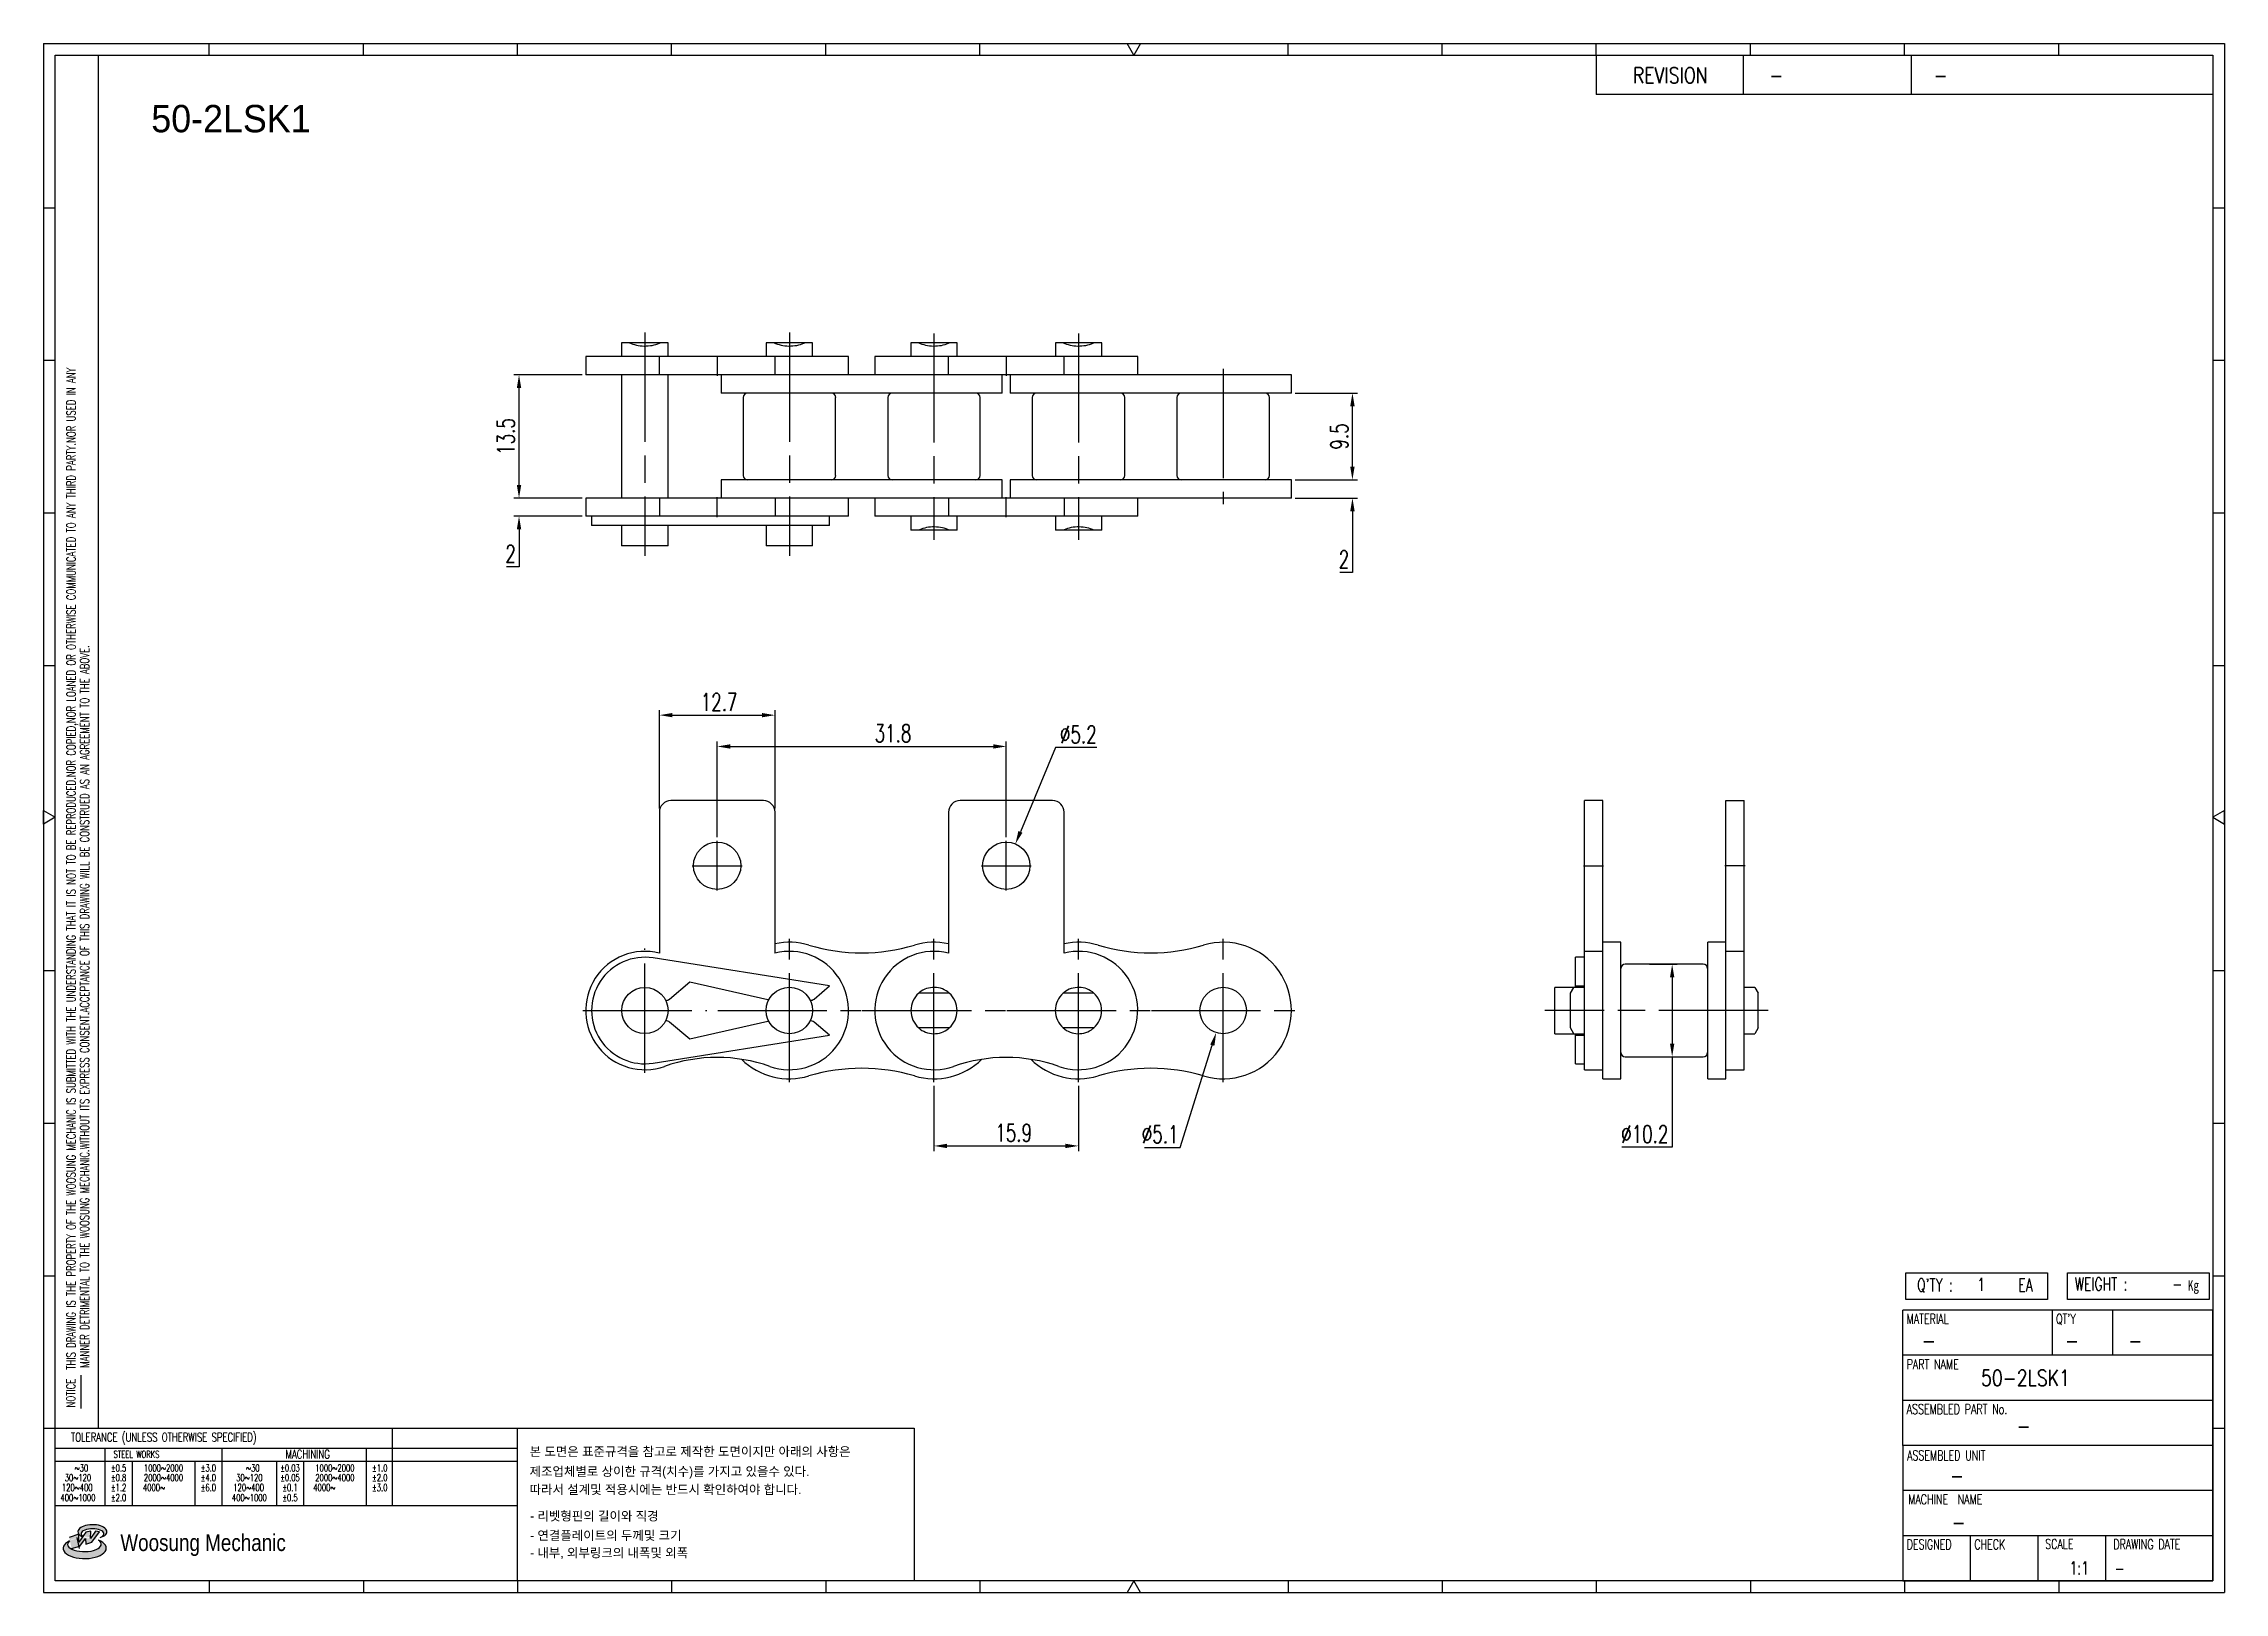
# Model space of a CAD drawing. Header units: millimetres. Extents: x 560 to 800, y 59 to 229.
import ezdxf
from ezdxf.enums import TextEntityAlignment as Align

# ---------------------------------------------------------------- set-up
doc = ezdxf.new("R2010")
doc.units = ezdxf.units.MM
doc.linetypes.add('AM_ISO08W050', pattern=[18, 12, -1.5, 3, -1.5])
doc.layers.get('Defpoints').update_dxf_attribs({"color": 80})
doc.layers.add('CL1', color=140, linetype='AM_ISO08W050', lineweight=25)
for name, color, linetype in [('S-DIM', 7, 'Continuous'), ('TITLE', 7, 'Continuous'), ('도면레이아웃', 7, 'Continuous')]:
    doc.layers.add(name, color=color, linetype=linetype)
doc.styles.add('HAN', font='ROMANS.shx', dxfattribs={"width": 0.7, "bigfont": 'whgtxt.shx'})
doc.styles.add('HKD_ST2', font='romans.shx', dxfattribs={"width": 0.7, "height": 4, "bigfont": '@extfont2.shx'})
doc.styles.add('HSG', font='SIMPLEX.shx', dxfattribs={"width": 0.7, "bigfont": 'HSG.shx'})
doc.styles.add('MtXpl_', font='Gulim.ttf')
doc.styles.add('SLDTEXTSTYLE4', font='arial.ttf', dxfattribs={"width": 0.8})
doc.dimstyles.new('AP0.8', dxfattribs={"dimscale": 0.8, "dimtxt": 2.4, "dimasz": 1.8, "dimexe": 0.7, "dimexo": 0.5, "dimgap": 0.6, "dimtad": 1, "dimtoh": 1, "dimdec": 1, "dimrnd": 0.01, "dimzin": 9, "dimdsep": 46, "dimtxsty": 'HSG', "dimcen": 0, "dimclrd": 251, "dimclre": 251, "dimclrt": 60, "dimazin": 2, "dimtp": 1, "dimtm": 1, "dimtfac": 0.5, "dimtdec": 1, "dimtofl": 0, "dimtmove": 0, "dimatfit": 3, "dimfxl": 0, "dimtvp": 1, "dimtolj": 2, "dimlwd": -1, "dimlwe": -1, "dimarcsym": 0})

# ---------------------------------------------------------------- blocks, each defined once
blk = doc.blocks.new('MAST')
at = {"layer": '도면레이아웃'}
h = blk.add_hatch(color=10, dxfattribs=at)
h.paths.add_polyline_path([(1.544, 35.177), (1.554, 34.966), (1.779, 35.034), (2.054, 35.422), (1.908, 35.446), (1.728, 35.167), (1.741, 35.439), (1.547, 35.405), (1.292, 35.041), (1.295, 35.33), (0.943, 35.208), (1.03, 34.8), (1.336, 34.885)])
edge = h.paths.add_edge_path()
edge.add_ellipse((1.795, 35.421), major_axis=(-0.53, 0), ratio=0.487785, start_angle=122.36065, end_angle=403.39574)
edge.add_line((1.411, 35.244), (1.419, 35.261))
edge.add_ellipse((1.798, 35.344), major_axis=(-0.423, 0), ratio=0.444396, start_angle=131.58977, end_angle=386.19408, ccw=False)
edge = h.paths.add_edge_path()
edge.add_ellipse((1.512, 34.815), major_axis=(-0.793, 0), ratio=0.480113, start_angle=314.67633, end_angle=590.85213)
edge.add_ellipse((1.501, 34.958), major_axis=(-0.62, 0), ratio=0.43311, start_angle=331.7024, end_angle=574.42495, ccw=False)
at = {"color": 140}
for p, q in [((0, 90.118), (80.15, 90.118)), ((0, 90.118), (0, 33.191)), ((80.15, 90.118), (80.15, 33.191)), ((57.068, 89.693), (57.068, 88.246)), ((62.47, 89.693), (62.47, 88.246)), ((68.635, 89.693), (68.635, 88.246)), ((79.725, 88.246), (57.068, 88.246)), ((68.449, 43.961), (68.449, 44.936)), ((68.449, 44.936), (73.654, 44.936)), ((73.654, 44.936), (73.654, 43.961)), ((74.39, 43.961), (74.39, 44.936)), ((74.39, 44.936), (79.595, 44.936)), ((79.595, 44.936), (79.595, 43.961)), ((68.336, 38.59), (68.336, 43.563)), ((79.725, 43.563), (68.336, 43.563)), ((73.654, 43.961), (68.449, 43.961)), ((73.827, 43.563), (73.827, 41.905)), ((79.595, 43.961), (74.39, 43.961)), ((76.037, 43.563), (76.037, 41.905)), ((79.725, 38.59), (79.725, 43.563)), ((79.725, 41.905), (68.336, 41.905)), ((79.725, 40.248), (68.336, 40.248)), ((68.336, 38.59), (68.336, 33.616)), ((79.725, 38.59), (68.336, 38.59)), ((79.725, 33.616), (79.725, 38.59)), ((79.725, 36.932), (68.336, 36.932)), ((79.725, 35.274), (68.336, 35.274)), ((70.822, 33.616), (70.822, 35.274)), ((73.309, 33.616), (73.309, 35.274)), ((75.796, 33.616), (75.796, 35.274)), ((0, 33.191), (80.15, 33.191)), ((68.336, 33.616), (79.725, 33.616))]:
    blk.add_line(p, q, dxfattribs=at)
for p, q in [((6.089, 89.693), (6.089, 90.118)), ((11.753, 89.693), (11.753, 90.118)), ((17.418, 89.693), (17.418, 90.118)), ((23.082, 89.693), (23.082, 90.118)), ((28.746, 89.693), (28.746, 90.118)), ((34.411, 89.693), (34.411, 90.118)), ((45.739, 89.693), (45.739, 90.118)), ((51.404, 89.693), (51.404, 90.118)), ((57.068, 89.693), (57.068, 90.118)), ((62.732, 89.693), (62.732, 90.118)), ((68.397, 89.693), (68.397, 90.118)), ((74.061, 89.693), (74.061, 90.118)), ((0, 84.085), (0.425, 84.085)), ((79.725, 84.085), (80.15, 84.085)), ((0, 78.478), (0.425, 78.478)), ((79.725, 78.478), (80.15, 78.478)), ((0, 72.87), (0.425, 72.87)), ((79.725, 72.87), (80.15, 72.87)), ((0, 67.262), (0.425, 67.262)), ((79.725, 67.262), (80.15, 67.262)), ((0, 56.047), (0.425, 56.047)), ((79.725, 56.047), (80.15, 56.047)), ((0, 50.439), (0.425, 50.439)), ((79.725, 50.439), (80.15, 50.439)), ((0, 44.832), (0.425, 44.832)), ((79.725, 44.832), (80.15, 44.832)), ((1.377, 39.947), (1.377, 41.174)), ((0, 39.224), (0.425, 39.224)), ((79.725, 39.224), (80.15, 39.224)), ((6.089, 33.616), (6.089, 33.191)), ((11.753, 33.616), (11.753, 33.191)), ((17.418, 33.616), (17.418, 33.191)), ((23.082, 33.616), (23.082, 33.191)), ((28.746, 33.616), (28.746, 33.191)), ((34.411, 33.616), (34.411, 33.191)), ((45.739, 33.616), (45.739, 33.191)), ((51.404, 33.616), (51.404, 33.191)), ((57.068, 33.616), (57.068, 33.191)), ((62.732, 33.616), (62.732, 33.191)), ((68.397, 33.616), (68.397, 33.191)), ((74.061, 33.616), (74.061, 33.191))]:
    blk.add_line(p, q)
at = {"color": 2}
for p, q in [((2.017, 39.224), (2.017, 89.693)), ((0.425, 39.224), (17.418, 39.224)), ((0.425, 38.487), (17.418, 38.487)), ((2.257, 38.487), (2.257, 36.382)), ((6.557, 38.5), (6.557, 36.382)), ((11.857, 38.487), (11.857, 36.382)), ((12.816, 39.224), (12.816, 36.382)), ((17.418, 33.616), (17.418, 39.224)), ((0.425, 38.012), (17.418, 38.012)), ((3.257, 38.012), (3.257, 36.382)), ((5.557, 38.012), (5.557, 36.382)), ((8.557, 38.012), (8.557, 36.382)), ((9.557, 38.026), (9.557, 36.382)), ((0.425, 36.382), (17.418, 36.382))]:
    blk.add_line(p, q, dxfattribs=at)
for points in [[(40.075, 89.693), (39.83, 90.118), (40.32, 90.118)], [(0.425, 61.679), (0, 61.433), (0, 61.924)], [(79.725, 61.679), (80.15, 61.433), (80.15, 61.924)], [(40.075, 33.616), (39.83, 33.191), (40.32, 33.191)]]:
    blk.add_lwpolyline(points, close=True)
at = {"color": 140}
blk.add_lwpolyline([(0.425, 89.693), (79.725, 89.693), (79.725, 33.616), (0.425, 33.616)], close=True, dxfattribs=at)
at = {"layer": '도면레이아웃'}
for p, q in [((1.295, 35.33), (0.943, 35.208)), ((1.547, 35.405), (1.292, 35.041)), ((1.292, 35.041), (1.295, 35.33)), ((1.741, 35.439), (1.547, 35.405)), ((1.908, 35.446), (1.728, 35.167)), ((1.728, 35.167), (1.741, 35.439)), ((1.779, 35.034), (2.054, 35.422)), ((2.054, 35.422), (1.908, 35.446)), ((1.03, 34.8), (1.336, 34.885)), ((1.224, 35.208), (1.311, 34.8)), ((1.224, 35.208), (1.224, 35.208)), ((1.336, 34.885), (1.544, 35.177)), ((1.419, 35.261), (1.411, 35.244)), ((1.544, 35.177), (1.554, 34.966)), ((1.554, 34.966), (1.779, 35.034))]:
    blk.add_line(p, q, dxfattribs=at)
for centre, major_axis, ratio, start_param, end_param in [((1.795, 35.421), (-0.53, 0), 0.487785, 2.135596, 7.040584), ((1.798, 35.344), (-0.423, 0), 0.444396, 2.296675, 6.740358), ((1.512, 34.815), (-0.793, 0), 0.480113, 5.492138, 10.312315), ((1.501, 34.958), (-0.62, 0), 0.43311, 5.789299, 10.025607)]:
    blk.add_ellipse(centre, major_axis=major_axis, ratio=ratio, start_param=start_param, end_param=end_param, dxfattribs=at)
for s, height, style, width, p in [('REVISION', 0.5806, 'HAN', 0.8, (58.415, 88.664)), ('-', 0.581, 'HAN', 0.8, (63.426, 88.664)), ('-', 0.581, 'HAN', 0.8, (69.468, 88.664)), ("Q'TY : ", 0.4746, 'HKD_ST2', 0.7, (68.857, 44.253)), ('1', 0.475, 'HKD_ST2', 0.7, (71.071, 44.275)), ('EA', 0.4746, 'HKD_ST2', 0.7, (72.578, 44.253)), ('WEIGHT : ', 0.4746, 'HKD_ST2', 0.7, (74.65, 44.286)), ('-', 0.581, 'HAN', 0.8, (69.029, 42.157)), ('-', 0.581, 'HAN', 0.8, (74.289, 42.157)), ('-', 0.581, 'HAN', 0.8, (76.623, 42.157)), ('-', 0.581, 'HAN', 0.8, (72.515, 39.013)), ('-', 0.581, 'HAN', 0.8, (70.067, 37.189)), ('-', 0.581, 'HAN', 0.8, (70.126, 35.48)), ('1:1', 0.4746, 'HKD_ST2', 0.7, (74.458, 33.848)), ('-', 0.475, 'HKD_ST2', 0.7, (76.112, 33.837))]:
    blk.add_text(s, height=height, dxfattribs=dict(style=style, width=width)).set_placement(p)
at = {"color": 6, "style": 'HKD_ST2', "width": 0.7}
for s, p in [(' THIS DRAWING IS THE PROPERTY OF THE WOOSUNG MECHANIC IS SUBMITTED WITH THE UNDERSTANDING THAT IT IS NOT TO BE REPRODUCED.NOR COPIED,NOR LOANED OR OTHERWISE COMMUNICATED TO ANY THIRD PARTY.NOR USED IN ANY', (1.173, 41.217)), ('MANNER DETRIMENTAL TO THE WOOSUNG MECHANIC.WITHOUT ITS EXPRESS CONSENT.ACCEPTANCE OF THIS DRAWING WILL BE CONSTRUED AS AN AGREEMENT TO THE ABOVE.', (1.672, 41.447))]:
    blk.add_text(s, height=0.326266, rotation=90, dxfattribs=at).set_placement(p)
at = {"style": 'HKD_ST2', "width": 0.7}
blk.add_text('-', height=0.475, dxfattribs=at).set_placement((78.613, 44.286), align=Align.RIGHT)
at = {"color": 254, "style": 'HKD_ST2', "width": 0.7}
for s, height, p in [('MATERIAL', 0.3651, (68.474, 43.425)), ("QT'Y", 0.3651, (73.965, 43.425)), ('PART NAME', 0.3651, (68.474, 41.756)), ('ASSEMBLED PART No.', 0.36511, (68.474, 40.109)), ('ASSEMBLED UNIT', 0.36511, (68.49, 38.408)), ('MACHINE  NAME', 0.36511, (68.532, 36.794)), ('DESIGNED', 0.3651, (68.474, 35.136)), ('CHECK', 0.3651, (70.961, 35.136)), ('SCALE', 0.3651, (73.566, 35.153)), ('DRAWING DATE', 0.36511, (76.071, 35.141))]:
    blk.add_text(s, height=height, dxfattribs=at).set_placement(p, align=Align.TOP_LEFT)
at = {"style": 'HKD_ST2', "width": 0.7}
blk.add_text('NOTICE', height=0.3263, rotation=90, dxfattribs=at).set_placement((1.163, 39.988))
blk.add_text('TOLERANCE (UNLESS OTHERWISE SPECIFIED)', height=0.32627, dxfattribs=at).set_placement((4.417, 38.896), align=Align.MIDDLE_CENTER)
at = {"color": 4, "style": 'HKD_ST2', "width": 0.7}
for s, height, p in [('%%12630', 0.261, (1.389, 37.762)), ('1000%%1262000', 0.26101, (4.407, 37.762)), ('%%12630', 0.261, (7.689, 37.762)), ('1000%%1262000', 0.26101, (10.707, 37.762)), ('120%%126400', 0.26101, (1.237, 37.045)), ('30%%126120', 0.261, (1.263, 37.411)), ('4000%%126', 0.261, (4.061, 37.045)), ('2000%%1264000', 0.26101, (4.407, 37.411)), ('120%%126400', 0.26101, (7.537, 37.045)), ('30%%126120', 0.261, (7.563, 37.411)), ('4000%%126', 0.261, (10.321, 37.045)), ('2000%%1264000', 0.26101, (10.707, 37.411)), ('400%%1261000', 0.26101, (1.263, 36.67)), ('400%%1261000', 0.26101, (7.563, 36.67))]:
    blk.add_text(s, height=height, dxfattribs=at).set_placement(p, align=Align.MIDDLE_CENTER)
for s, height, p in [('%%P0.5', 0.261, (2.757, 37.762)), ('STEEL WORKS', 0.26101, (3.416, 38.268)), ('%%P3.0', 0.261, (6.057, 37.762)), ('%%P0.03', 0.261, (9.057, 37.762)), ('MACHINING', 0.3263, (9.707, 38.27)), ('%%P1.0', 0.261, (12.357, 37.762)), ('%%P0.8', 0.261, (2.757, 37.411)), ('%%P1.2', 0.261, (2.757, 37.045)), ('%%P4.0', 0.261, (6.057, 37.411)), ('%%P6.0', 0.261, (6.057, 37.045)), ('%%P0.05', 0.261, (9.057, 37.411)), ('%%P0.1', 0.261, (9.057, 37.045)), ('%%P2.0', 0.261, (12.357, 37.411)), ('%%P3.0', 0.261, (12.357, 37.045)), ('%%P2.0', 0.261, (2.757, 36.67)), ('%%P0.5', 0.261, (9.057, 36.67))]:
    blk.add_text(s, height=height, dxfattribs=at).set_placement(p, align=Align.MIDDLE)
at = {"color": 1, "style": 'SLDTEXTSTYLE4', "width": 0.8}
blk.add_text('Woosung Mechanic', height=0.61957, dxfattribs=at).set_placement((2.822, 34.711))
at = {"layer": 'TITLE', "width": 0.8}
blk.add_text('Kg', height=0.3789, dxfattribs=at).set_placement((78.807, 44.286))
blk = doc.blocks.new('*D2')
at = {"layer": 'Defpoints', "color": 0, "transparency": 16777216}
for p in [(697.32, 180.94), (704.02, 180.94), (697.32, 178.94)]:
    blk.add_point(p, dxfattribs=at)
at = {"layer": 'S-DIM', "color": 251, "linetype": 'ByBlock', "transparency": 16777216}
for p, q in [((704.02, 182.38), (704.02, 183.82)), ((697.72, 180.94), (704.58, 180.94)), ((697.72, 178.94), (704.58, 178.94)), ((704.02, 177.5), (704.02, 170.77)), ((704.02, 170.77), (702.64, 170.77))]:
    blk.add_line(p, q, dxfattribs=at)
at = {"layer": 'S-DIM', "color": 251, "transparency": 16777216}
for points in [[(703.78, 182.38), (704.26, 182.38), (704.02, 180.94)], [(703.78, 177.5), (704.26, 177.5), (704.02, 178.94)]]:
    blk.add_solid(points, dxfattribs=at)
at = {"layer": 'S-DIM', "color": 60, "transparency": 16777216, "insert": (703.09, 172.21), "char_height": 1.92, "attachment_point": 5, "style": 'HSG'}
blk.add_mtext('\\A2;2', dxfattribs=at)
blk = doc.blocks.new('*D3')
at = {"layer": 'Defpoints', "color": 0, "transparency": 16777216}
for p in [(697.32, 190.47), (704.02, 190.47), (697.32, 180.94)]:
    blk.add_point(p, dxfattribs=at)
at = {"layer": 'S-DIM', "color": 251, "linetype": 'ByBlock', "transparency": 16777216}
for p, q in [((697.72, 190.47), (704.58, 190.47)), ((704.02, 182.38), (704.02, 189.03)), ((697.72, 180.94), (704.58, 180.94))]:
    blk.add_line(p, q, dxfattribs=at)
at = {"layer": 'S-DIM', "color": 251, "transparency": 16777216}
for points in [[(703.78, 189.03), (704.26, 189.03), (704.02, 190.47)], [(703.78, 182.38), (704.26, 182.38), (704.02, 180.94)]]:
    blk.add_solid(points, dxfattribs=at)
at = {"layer": 'S-DIM', "color": 60, "transparency": 16777216, "insert": (702.58, 185.7), "char_height": 1.92, "attachment_point": 5, "rotation": 90, "style": 'HSG'}
blk.add_mtext('\\A2;9.5', dxfattribs=at)
blk = doc.blocks.new('*D4')
at = {"layer": 'Defpoints', "color": 0, "transparency": 16777216}
for p in [(612.5, 178.94), (619.82, 178.94), (619.82, 176.94)]:
    blk.add_point(p, dxfattribs=at)
at = {"layer": 'S-DIM', "color": 251, "linetype": 'ByBlock', "transparency": 16777216}
for p, q in [((612.5, 180.38), (612.5, 181.82)), ((619.42, 178.94), (611.94, 178.94)), ((619.42, 176.94), (611.94, 176.94)), ((612.5, 175.5), (612.5, 171.38)), ((612.5, 171.38), (611.12, 171.38))]:
    blk.add_line(p, q, dxfattribs=at)
at = {"layer": 'S-DIM', "color": 251, "transparency": 16777216}
for points in [[(612.26, 180.38), (612.74, 180.38), (612.5, 178.94)], [(612.26, 175.5), (612.74, 175.5), (612.5, 176.94)]]:
    blk.add_solid(points, dxfattribs=at)
at = {"layer": 'S-DIM', "color": 60, "transparency": 16777216, "insert": (611.57, 172.82), "char_height": 1.92, "attachment_point": 5, "style": 'HSG'}
blk.add_mtext('\\A2;2', dxfattribs=at)
blk = doc.blocks.new('*D5')
at = {"layer": 'Defpoints', "color": 0, "transparency": 16777216}
for p in [(612.5, 192.47), (619.82, 192.47), (619.82, 178.94)]:
    blk.add_point(p, dxfattribs=at)
at = {"layer": 'S-DIM', "color": 251, "linetype": 'ByBlock', "transparency": 16777216}
for p, q in [((619.42, 192.47), (611.94, 192.47)), ((612.5, 180.38), (612.5, 191.03)), ((619.42, 178.94), (611.94, 178.94))]:
    blk.add_line(p, q, dxfattribs=at)
at = {"layer": 'S-DIM', "color": 251, "transparency": 16777216}
for points in [[(612.26, 191.03), (612.74, 191.03), (612.5, 192.47)], [(612.26, 180.38), (612.74, 180.38), (612.5, 178.94)]]:
    blk.add_solid(points, dxfattribs=at)
at = {"layer": 'S-DIM', "color": 60, "transparency": 16777216, "insert": (611.06, 185.7), "char_height": 1.92, "attachment_point": 5, "rotation": 90, "style": 'HSG'}
blk.add_mtext('\\A2;13.5', dxfattribs=at)
blk = doc.blocks.new('*D6')
at = {"layer": 'Defpoints', "color": 0, "transparency": 16777216}
for p in [(640.61, 155.1), (627.91, 144.44), (640.61, 144.44)]:
    blk.add_point(p, dxfattribs=at)
at = {"layer": 'S-DIM', "color": 251, "linetype": 'ByBlock', "transparency": 16777216}
for p, q in [((627.91, 144.84), (627.91, 155.66)), ((640.61, 144.84), (640.61, 155.66)), ((629.35, 155.1), (639.17, 155.1))]:
    blk.add_line(p, q, dxfattribs=at)
at = {"layer": 'S-DIM', "color": 251, "transparency": 16777216}
for points in [[(629.35, 155.34), (629.35, 154.86), (627.91, 155.1)], [(639.17, 155.34), (639.17, 154.86), (640.61, 155.1)]]:
    blk.add_solid(points, dxfattribs=at)
at = {"layer": 'S-DIM', "color": 60, "transparency": 16777216, "insert": (634.47, 156.54), "char_height": 1.92, "attachment_point": 5, "style": 'HSG'}
blk.add_mtext('\\A2;12.7', dxfattribs=at)
blk = doc.blocks.new('*D7')
at = {"layer": 'Defpoints', "color": 0, "transparency": 16777216}
for p in [(666.01, 151.66), (634.26, 141.29), (666.01, 141.29)]:
    blk.add_point(p, dxfattribs=at)
at = {"layer": 'S-DIM', "color": 251, "linetype": 'ByBlock', "transparency": 16777216}
for p, q in [((634.26, 141.69), (634.26, 152.22)), ((635.7, 151.66), (664.57, 151.66)), ((666.01, 141.69), (666.01, 152.22))]:
    blk.add_line(p, q, dxfattribs=at)
at = {"layer": 'S-DIM', "color": 251, "transparency": 16777216}
for points in [[(635.7, 151.9), (635.7, 151.42), (634.26, 151.66)], [(664.57, 151.9), (664.57, 151.42), (666.01, 151.66)]]:
    blk.add_solid(points, dxfattribs=at)
at = {"layer": 'S-DIM', "color": 60, "transparency": 16777216, "insert": (653.57, 153.1), "char_height": 1.92, "attachment_point": 5, "style": 'HSG'}
blk.add_mtext('\\A2;31.8', dxfattribs=at)
blk = doc.blocks.new('*D8')
at = {"layer": 'Defpoints', "color": 0, "transparency": 16777216}
for p in [(667.01, 140.96), (665.01, 136.16)]:
    blk.add_point(p, dxfattribs=at)
at = {"layer": 'S-DIM', "color": 251, "linetype": 'ByBlock', "transparency": 16777216}
for p, q in [((671.43, 151.53), (667.56, 142.28)), ((675.94, 151.53), (671.43, 151.53))]:
    blk.add_line(p, q, dxfattribs=at)
at = {"layer": 'S-DIM', "color": 251, "transparency": 16777216}
blk.add_solid([(667.34, 142.38), (667.79, 142.19), (667.01, 140.96)], dxfattribs=at)
at = {"layer": 'S-DIM', "color": 60, "transparency": 16777216, "insert": (673.92, 152.97), "char_height": 1.92, "attachment_point": 5, "style": 'HSG'}
blk.add_mtext('\\A2;∅5.2', dxfattribs=at)
blk = doc.blocks.new('*D9')
at = {"layer": 'Defpoints', "color": 0, "transparency": 16777216}
for p in [(658.07, 114.78), (673.94, 114.78), (673.94, 107.79)]:
    blk.add_point(p, dxfattribs=at)
at = {"layer": 'S-DIM', "color": 251, "linetype": 'ByBlock', "transparency": 16777216}
for p, q in [((658.07, 114.38), (658.07, 107.23)), ((673.94, 114.38), (673.94, 107.23)), ((659.51, 107.79), (672.5, 107.79))]:
    blk.add_line(p, q, dxfattribs=at)
at = {"layer": 'S-DIM', "color": 251, "transparency": 16777216}
for points in [[(659.51, 108.03), (659.51, 107.55), (658.07, 107.79)], [(672.5, 108.03), (672.5, 107.55), (673.94, 107.79)]]:
    blk.add_solid(points, dxfattribs=at)
at = {"layer": 'S-DIM', "color": 60, "transparency": 16777216, "insert": (666.82, 109.23), "char_height": 1.92, "attachment_point": 5, "style": 'HSG'}
blk.add_mtext('\\A2;15.9', dxfattribs=at)
blk = doc.blocks.new('*D10')
at = {"layer": 'Defpoints', "color": 0, "transparency": 16777216}
for p in [(690.58, 125.08), (689.06, 120.23)]:
    blk.add_point(p, dxfattribs=at)
at = {"layer": 'S-DIM', "color": 251, "linetype": 'ByBlock', "transparency": 16777216}
for p, q in [((685.11, 107.63), (688.63, 118.85)), ((681.18, 107.63), (685.11, 107.63))]:
    blk.add_line(p, q, dxfattribs=at)
at = {"layer": 'S-DIM', "color": 251, "transparency": 16777216}
blk.add_solid([(688.4, 118.92), (688.86, 118.78), (689.06, 120.23)], dxfattribs=at)
at = {"layer": 'S-DIM', "color": 60, "transparency": 16777216, "insert": (682.9, 109.07), "char_height": 1.92, "attachment_point": 5, "style": 'HSG'}
blk.add_mtext('\\A2;∅5.1', dxfattribs=at)
blk = doc.blocks.new('*D11')
at = {"layer": 'Defpoints', "color": 0, "transparency": 16777216}
for p in [(736.26, 127.74), (736.26, 117.58), (739.13, 117.58)]:
    blk.add_point(p, dxfattribs=at)
at = {"layer": 'S-DIM', "color": 251, "linetype": 'ByBlock', "transparency": 16777216}
for p, q in [((736.66, 127.74), (739.69, 127.74)), ((739.13, 126.3), (739.13, 119.02)), ((736.66, 117.58), (739.69, 117.58)), ((739.13, 117.58), (739.13, 107.64)), ((739.13, 107.64), (733.59, 107.64))]:
    blk.add_line(p, q, dxfattribs=at)
at = {"layer": 'S-DIM', "color": 251, "transparency": 16777216}
for points in [[(738.89, 126.3), (739.37, 126.3), (739.13, 127.74)], [(738.89, 119.02), (739.37, 119.02), (739.13, 117.58)]]:
    blk.add_solid(points, dxfattribs=at)
at = {"layer": 'S-DIM', "color": 60, "transparency": 16777216, "insert": (736.12, 109.08), "char_height": 1.92, "attachment_point": 5, "style": 'HSG'}
blk.add_mtext('\\A2;%%c10.2', dxfattribs=at)

msp = doc.modelspace()

# ---------------------------------------------------------------- linework, layer by layer
for p, q in [((619.82, 194.47), (619.82, 192.47)), ((648.69, 194.47), (619.82, 194.47)), ((623.77, 196), (623.77, 194.47)), ((628.86, 196), (623.77, 196)), ((624.64, 196), (624.81, 195.92)), ((624.81, 195.92), (624.99, 195.85)), ((624.99, 195.85), (625.19, 195.79)), ((625.19, 195.79), (625.39, 195.74)), ((625.39, 195.74), (625.6, 195.69)), ((625.6, 195.69), (625.82, 195.66)), ((625.82, 195.66), (626.04, 195.64)), ((626.04, 195.64), (626.26, 195.63)), ((626.26, 195.63), (626.48, 195.64)), ((626.48, 195.64), (626.7, 195.65)), ((626.7, 195.65), (626.92, 195.68)), ((626.92, 195.68), (627.13, 195.71)), ((627.13, 195.71), (627.34, 195.76)), ((627.34, 195.76), (627.54, 195.81)), ((627.54, 195.81), (627.73, 195.88)), ((627.73, 195.88), (627.91, 195.96)), ((627.91, 195.96), (628, 196)), ((627.91, 192.47), (627.91, 194.47)), ((628.86, 194.47), (628.86, 196)), ((639.65, 196), (639.65, 194.47)), ((644.74, 196), (639.65, 196)), ((640.51, 196), (640.68, 195.92)), ((640.61, 192.47), (640.61, 194.47)), ((640.68, 195.92), (640.87, 195.85)), ((640.87, 195.85), (641.06, 195.79)), ((641.06, 195.79), (641.27, 195.74)), ((641.27, 195.74), (641.48, 195.69)), ((641.48, 195.69), (641.69, 195.66)), ((641.69, 195.66), (641.91, 195.64)), ((641.91, 195.64), (642.13, 195.63)), ((642.13, 195.63), (642.35, 195.64)), ((642.35, 195.64), (642.57, 195.65)), ((642.57, 195.65), (642.79, 195.68)), ((642.79, 195.68), (643.01, 195.71)), ((643.01, 195.71), (643.21, 195.76)), ((643.21, 195.76), (643.41, 195.81)), ((643.41, 195.81), (643.6, 195.88)), ((643.6, 195.88), (643.78, 195.96)), ((643.78, 195.96), (643.88, 196)), ((644.74, 194.47), (644.74, 196)), ((648.69, 192.47), (648.69, 194.47)), ((651.57, 194.47), (651.57, 192.47)), ((680.44, 194.47), (651.57, 194.47)), ((660.61, 196), (655.52, 196)), ((655.52, 196), (655.52, 194.47)), ((656.39, 196), (656.56, 195.92)), ((656.56, 195.92), (656.74, 195.85)), ((656.74, 195.85), (656.94, 195.79)), ((656.94, 195.79), (657.14, 195.74)), ((657.14, 195.74), (657.35, 195.69)), ((657.35, 195.69), (657.57, 195.66)), ((657.57, 195.66), (657.79, 195.64)), ((657.79, 195.64), (658.01, 195.63)), ((658.01, 195.63), (658.23, 195.64)), ((658.23, 195.64), (658.45, 195.65)), ((658.45, 195.65), (658.67, 195.68)), ((658.67, 195.68), (658.88, 195.71)), ((658.88, 195.71), (659.09, 195.76)), ((659.09, 195.76), (659.29, 195.81)), ((659.29, 195.81), (659.48, 195.88)), ((659.48, 195.88), (659.66, 195.96)), ((659.66, 195.96), (659.75, 196)), ((659.66, 192.47), (659.66, 194.47)), ((660.61, 194.47), (660.61, 196)), ((676.49, 196), (671.4, 196)), ((671.4, 196), (671.4, 194.47)), ((672.26, 196), (672.43, 195.92)), ((672.36, 192.47), (672.36, 194.47)), ((672.43, 195.92), (672.62, 195.85)), ((672.62, 195.85), (672.81, 195.79)), ((672.81, 195.79), (673.02, 195.74)), ((673.02, 195.74), (673.23, 195.69)), ((673.23, 195.69), (673.44, 195.66)), ((673.44, 195.66), (673.66, 195.64)), ((673.66, 195.64), (673.88, 195.63)), ((673.88, 195.63), (674.1, 195.64)), ((674.1, 195.64), (674.32, 195.65)), ((674.32, 195.65), (674.54, 195.68)), ((674.54, 195.68), (674.76, 195.71)), ((674.76, 195.71), (674.96, 195.76)), ((674.96, 195.76), (675.16, 195.81)), ((675.16, 195.81), (675.35, 195.88)), ((675.35, 195.88), (675.53, 195.96)), ((675.53, 195.96), (675.63, 196)), ((676.49, 194.47), (676.49, 196)), ((680.44, 192.47), (680.44, 194.47)), ((640.61, 192.47), (619.82, 192.47)), ((623.77, 192.47), (623.77, 178.94)), ((628.86, 178.94), (628.86, 192.47)), ((634.69, 192.47), (634.69, 190.47)), ((659.66, 192.47), (640.61, 192.47)), ((672.36, 192.47), (659.66, 192.47)), ((665.57, 190.47), (665.57, 192.47)), ((666.44, 192.47), (666.44, 190.47)), ((697.32, 192.47), (672.36, 192.47)), ((697.32, 190.47), (697.32, 192.47)), ((665.57, 190.47), (634.69, 190.47)), ((637.11, 189.99), (637.11, 181.41)), ((647.27, 181.41), (647.27, 189.99)), ((652.99, 189.99), (652.99, 181.41)), ((663.15, 181.41), (663.15, 189.99)), ((697.32, 190.47), (666.44, 190.47)), ((668.86, 189.99), (668.86, 181.41)), ((679.02, 181.41), (679.02, 189.99)), ((684.74, 189.99), (684.74, 181.41)), ((694.9, 181.41), (694.9, 189.99)), ((634.69, 180.94), (634.69, 178.94)), ((665.57, 180.94), (634.69, 180.94)), ((665.57, 178.94), (665.57, 180.94)), ((666.44, 180.94), (666.44, 178.94)), ((697.32, 180.94), (666.44, 180.94)), ((697.32, 178.94), (697.32, 180.94)), ((619.82, 178.94), (619.82, 176.94)), ((640.61, 178.94), (619.82, 178.94)), ((627.91, 178.94), (627.91, 176.94)), ((659.66, 178.94), (640.61, 178.94)), ((640.61, 178.94), (640.61, 176.94)), ((648.69, 176.94), (648.69, 178.94)), ((651.57, 178.94), (651.57, 176.94)), ((659.66, 178.94), (659.66, 176.94)), ((672.36, 178.94), (659.66, 178.94)), ((697.32, 178.94), (672.36, 178.94)), ((672.36, 178.94), (672.36, 176.94)), ((680.44, 176.94), (680.44, 178.94)), ((648.69, 176.94), (619.82, 176.94)), ((620.47, 176.94), (620.47, 175.94)), ((646.61, 175.94), (620.47, 175.94)), ((623.77, 175.94), (623.77, 173.7)), ((628.86, 173.7), (628.86, 175.94)), ((639.65, 175.94), (639.65, 173.7)), ((644.74, 173.7), (644.74, 175.94)), ((646.61, 175.94), (646.61, 176.94)), ((680.44, 176.94), (651.57, 176.94)), ((655.52, 176.94), (655.52, 175.4)), ((660.61, 175.4), (655.52, 175.4)), ((656.48, 175.45), (656.39, 175.4)), ((656.66, 175.52), (656.48, 175.45)), ((656.85, 175.59), (656.66, 175.52)), ((657.05, 175.65), (656.85, 175.59)), ((657.26, 175.69), (657.05, 175.65)), ((657.47, 175.73), (657.26, 175.69)), ((657.69, 175.75), (657.47, 175.73)), ((657.91, 175.77), (657.69, 175.75)), ((658.13, 175.77), (657.91, 175.77)), ((658.35, 175.76), (658.13, 175.77)), ((658.57, 175.74), (658.35, 175.76)), ((658.79, 175.71), (658.57, 175.74)), ((659, 175.67), (658.79, 175.71)), ((659.2, 175.62), (659, 175.67)), ((659.4, 175.55), (659.2, 175.62)), ((659.58, 175.48), (659.4, 175.55)), ((659.75, 175.4), (659.58, 175.48)), ((660.61, 175.4), (660.61, 176.94)), ((671.4, 176.94), (671.4, 175.4)), ((676.49, 175.4), (671.4, 175.4)), ((672.36, 175.45), (672.26, 175.4)), ((672.54, 175.52), (672.36, 175.45)), ((672.73, 175.59), (672.54, 175.52)), ((672.93, 175.65), (672.73, 175.59)), ((673.13, 175.69), (672.93, 175.65)), ((673.35, 175.73), (673.13, 175.69)), ((673.56, 175.75), (673.35, 175.73)), ((673.79, 175.77), (673.56, 175.75)), ((674.01, 175.77), (673.79, 175.77)), ((674.23, 175.76), (674.01, 175.77)), ((674.45, 175.74), (674.23, 175.76)), ((674.66, 175.71), (674.45, 175.74)), ((674.87, 175.67), (674.66, 175.71)), ((675.08, 175.62), (674.87, 175.67)), ((675.27, 175.55), (675.08, 175.62)), ((675.46, 175.48), (675.27, 175.55)), ((675.63, 175.4), (675.46, 175.48)), ((676.49, 175.4), (676.49, 176.94)), ((628.86, 173.7), (623.77, 173.7)), ((644.74, 173.7), (639.65, 173.7)), ((627.91, 144.44), (627.91, 128.96)), ((639.34, 145.71), (629.18, 145.71)), ((640.61, 128.96), (640.61, 144.44)), ((659.66, 144.44), (659.66, 128.96)), ((671.09, 145.71), (660.93, 145.71)), ((672.36, 128.96), (672.36, 144.44)), ((731.5, 145.71), (729.5, 145.71)), ((729.5, 116.16), (729.5, 145.71)), ((731.5, 130.16), (731.5, 145.71)), ((745.03, 130.16), (745.03, 145.71)), ((745.03, 145.71), (747.03, 145.71)), ((747.03, 116.16), (747.03, 145.71)), ((733.5, 130.16), (731.5, 130.16)), ((731.5, 115.16), (731.5, 130.16)), ((733.5, 115.16), (733.5, 130.16)), ((745.03, 130.16), (743.03, 130.16)), ((743.03, 115.16), (743.03, 130.16)), ((745.03, 115.16), (745.03, 130.16)), ((646.61, 125.36), (627.23, 128.43)), ((729.5, 128.51), (728.5, 128.51)), ((728.5, 125.2), (728.5, 128.51)), ((731.5, 129.16), (729.5, 129.16)), ((742.55, 127.74), (733.97, 127.74)), ((747.03, 129.16), (745.03, 129.16)), ((629.02, 123.92), (631.25, 125.8)), ((631.25, 125.8), (639.83, 123.87)), ((644.9, 123.92), (646.61, 125.36)), ((656.48, 124.65), (656.39, 124.56)), ((659.75, 124.56), (656.39, 124.56)), ((656.66, 124.78), (656.48, 124.65)), ((656.85, 124.89), (656.66, 124.78)), ((657.05, 124.99), (656.85, 124.89)), ((657.26, 125.07), (657.05, 124.99)), ((657.47, 125.13), (657.26, 125.07)), ((657.69, 125.17), (657.47, 125.13)), ((657.91, 125.2), (657.69, 125.17)), ((658.13, 125.2), (657.91, 125.2)), ((658.35, 125.18), (658.13, 125.2)), ((658.57, 125.15), (658.35, 125.18)), ((658.79, 125.1), (658.57, 125.15)), ((659, 125.03), (658.79, 125.1)), ((659.2, 124.94), (659, 125.03)), ((659.4, 124.83), (659.2, 124.94)), ((659.58, 124.7), (659.4, 124.83)), ((659.75, 124.56), (659.58, 124.7)), ((672.36, 124.65), (672.26, 124.56)), ((675.63, 124.56), (672.26, 124.56)), ((672.54, 124.78), (672.36, 124.65)), ((672.73, 124.89), (672.54, 124.78)), ((672.93, 124.99), (672.73, 124.89)), ((673.13, 125.07), (672.93, 124.99)), ((673.35, 125.13), (673.13, 125.07)), ((673.56, 125.17), (673.35, 125.13)), ((673.79, 125.2), (673.56, 125.17)), ((674.01, 125.2), (673.79, 125.2)), ((674.23, 125.18), (674.01, 125.2)), ((674.45, 125.15), (674.23, 125.18)), ((674.66, 125.1), (674.45, 125.15)), ((674.87, 125.03), (674.66, 125.1)), ((675.08, 124.94), (674.87, 125.03)), ((675.27, 124.83), (675.08, 124.94)), ((675.46, 124.7), (675.27, 124.83)), ((675.63, 124.56), (675.46, 124.7)), ((726.26, 120.11), (726.26, 125.2)), ((728.33, 125.2), (726.26, 125.2)), ((727.96, 124.56), (728.33, 125.2)), ((727.96, 120.75), (727.96, 124.56)), ((729.5, 125.2), (728.33, 125.2)), ((728.5, 125.36), (729.5, 125.36)), ((748.2, 125.2), (747.03, 125.2)), ((748.2, 125.2), (748.56, 124.56)), ((748.56, 120.75), (748.56, 124.56)), ((627.23, 116.88), (646.61, 119.95)), ((631.25, 119.51), (629.02, 121.39)), ((639.83, 121.44), (631.25, 119.51)), ((646.61, 119.95), (644.9, 121.39)), ((656.39, 120.75), (656.56, 120.61)), ((659.75, 120.75), (656.39, 120.75)), ((656.56, 120.61), (656.74, 120.48)), ((656.74, 120.48), (656.94, 120.38)), ((656.94, 120.38), (657.14, 120.29)), ((657.14, 120.29), (657.35, 120.21)), ((657.35, 120.21), (657.57, 120.16)), ((657.57, 120.16), (657.79, 120.13)), ((657.79, 120.13), (658.01, 120.11)), ((658.01, 120.11), (658.23, 120.12)), ((658.23, 120.12), (658.45, 120.14)), ((658.45, 120.14), (658.67, 120.18)), ((658.67, 120.18), (658.88, 120.24)), ((658.88, 120.24), (659.09, 120.32)), ((659.09, 120.32), (659.29, 120.42)), ((659.29, 120.42), (659.48, 120.54)), ((659.48, 120.54), (659.66, 120.67)), ((659.66, 120.67), (659.75, 120.75)), ((672.26, 120.75), (672.43, 120.61)), ((675.63, 120.75), (672.26, 120.75)), ((672.43, 120.61), (672.62, 120.48)), ((672.62, 120.48), (672.81, 120.38)), ((672.81, 120.38), (673.02, 120.29)), ((673.02, 120.29), (673.23, 120.21)), ((673.23, 120.21), (673.44, 120.16)), ((673.44, 120.16), (673.66, 120.13)), ((673.66, 120.13), (673.88, 120.11)), ((673.88, 120.11), (674.1, 120.12)), ((674.1, 120.12), (674.32, 120.14)), ((674.32, 120.14), (674.54, 120.18)), ((674.54, 120.18), (674.76, 120.24)), ((674.76, 120.24), (674.96, 120.32)), ((674.96, 120.32), (675.16, 120.42)), ((675.16, 120.42), (675.35, 120.54)), ((675.35, 120.54), (675.53, 120.67)), ((675.53, 120.67), (675.63, 120.75)), ((726.26, 120.11), (728.33, 120.11)), ((728.33, 120.11), (727.96, 120.75)), ((728.33, 120.11), (729.5, 120.11)), ((728.5, 116.81), (728.5, 120.11)), ((728.5, 119.95), (729.5, 119.95)), ((747.03, 120.11), (748.2, 120.11)), ((748.56, 120.75), (748.2, 120.11)), ((733.97, 117.58), (742.55, 117.58)), ((728.5, 116.81), (729.5, 116.81)), ((729.5, 116.16), (731.5, 116.16)), ((731.5, 115.16), (733.5, 115.16)), ((743.03, 115.16), (745.03, 115.16)), ((745.03, 116.16), (747.03, 116.16))]:
    msp.add_line(p, q)
at = {"color": 140}
msp.add_lwpolyline([(612.34, 76.78), (655.9, 76.78), (655.9, 60.03), (612.34, 60.03)], close=True, dxfattribs=at)
for centre, radius in [((634.26, 138.56), 2.6), ((666.01, 138.56), 2.6), ((626.32, 122.66), 2.54), ((642.19, 122.66), 2.55), ((689.82, 122.66), 2.55)]:
    msp.add_circle(centre, radius)
for centre, radius, start, end in [((637.59, 189.99), 0.477, 90, 180), ((646.8, 189.99), 0.477, 0, 90), ((653.47, 189.99), 0.477, 90, 180), ((662.67, 189.99), 0.476, 0, 90), ((669.34, 189.99), 0.477, 90, 180), ((678.55, 189.99), 0.476, 0, 90), ((685.22, 189.99), 0.477, 90, 180), ((694.42, 189.99), 0.477, 0, 90), ((637.59, 181.41), 0.477, 180, 270), ((646.8, 181.41), 0.477, 270, 0), ((653.47, 181.41), 0.477, 180, 270), ((662.67, 181.41), 0.476, 270, 0), ((669.34, 181.41), 0.477, 180, 270), ((678.55, 181.41), 0.476, 270, 0), ((685.22, 181.41), 0.477, 180, 270), ((694.42, 181.41), 0.477, 270, 0), ((629.18, 144.44), 1.27, 90, 180), ((639.34, 144.44), 1.27, 0, 90), ((660.93, 144.44), 1.27, 90, 180), ((671.09, 144.44), 1.27, 0, 90), ((642.19, 122.66), 7.5, 73.3282, 102.22), ((650.13, 149.16), 20.17, 253.3282, 286.6718), ((658.07, 122.66), 7.5, 77.78, 106.6718), ((673.94, 122.66), 7.5, 73.3282, 102.22), ((681.88, 149.16), 20.17, 253.3282, 286.6718), ((689.82, 122.66), 7.5, 253.3282, 106.6718), ((626.32, 122.66), 6.5, 75.8636, 289.3747), ((626.32, 122.66), 5.85, 81, 279), ((642.19, 122.66), 6.5, 250.6253, 104.1364), ((658.07, 122.66), 6.5, 75.8636, 289.3747), ((673.94, 122.66), 6.5, 250.6253, 104.1364), ((733.97, 127.26), 0.477, 90, 180), ((742.55, 127.26), 0.477, 0, 90), ((658.07, 122.66), 2.54, 131.4096, 228.5904), ((658.07, 122.66), 2.54, 311.4096, 48.5904), ((673.94, 122.66), 2.55, 131.4096, 228.5904), ((673.94, 122.66), 2.54, 311.4096, 48.5904), ((628.61, 124.42), 0.65, 270.0367, 310), ((639.97, 124.5), 0.65, 257.3421, 267.8776), ((644.48, 124.42), 0.65, 270.0367, 310), ((628.61, 120.89), 0.65, 50, 89.9633), ((639.97, 120.81), 0.65, 92.1224, 102.6579), ((644.48, 120.89), 0.65, 50, 89.9633), ((634.26, 100.08), 17.43, 70.6253, 109.3747), ((666.01, 100.08), 17.43, 70.6253, 109.3747), ((733.97, 118.05), 0.477, 180, 270), ((742.55, 118.05), 0.477, 270, 0), ((642.19, 122.66), 7.5, 225.5396, 286.6718), ((650.13, 96.15), 20.17, 73.3282, 106.6718), ((658.07, 122.66), 7.5, 253.3282, 314.4604), ((673.94, 122.66), 7.5, 225.5396, 286.6718), ((681.88, 96.15), 20.17, 73.3282, 106.6718)]:
    msp.add_arc(centre, radius, start, end)
at = {"layer": 'CL1'}
for p, q in [((626.32, 197.12), (626.32, 172.59)), ((642.19, 197.12), (642.19, 172.59)), ((658.07, 197.03), (658.07, 174.37)), ((673.94, 197.03), (673.94, 174.37)), ((634.26, 194.57), (634.26, 192.37)), ((666.01, 194.57), (666.01, 192.37)), ((689.82, 193.14), (689.82, 178.26)), ((634.26, 176.84), (634.26, 179.04)), ((666.01, 176.84), (666.01, 179.04)), ((634.26, 135.83), (634.26, 141.29)), ((666.01, 135.83), (666.01, 141.29)), ((631.53, 138.56), (636.99, 138.56)), ((663.28, 138.56), (668.74, 138.56)), ((729.4, 138.56), (731.6, 138.56)), ((747.13, 138.56), (744.93, 138.56)), ((626.32, 115.83), (626.32, 129.48)), ((642.19, 114.78), (642.19, 130.53)), ((658.07, 114.78), (658.07, 130.53)), ((673.94, 114.78), (673.94, 130.53)), ((689.82, 114.78), (689.82, 130.53)), ((619.49, 122.66), (633.14, 122.66)), ((634.32, 122.66), (650.07, 122.66)), ((650.19, 122.66), (665.94, 122.66)), ((666.07, 122.66), (681.82, 122.66)), ((681.94, 122.66), (697.69, 122.66)), ((749.68, 122.66), (725.15, 122.66))]:
    msp.add_line(p, q, dxfattribs=at)

# ---------------------------------------------------------------- block references
at = {"color": 140, "xscale": 2.987860568001075, "yscale": 2.987860568001075, "zscale": 2.987860568001075}
msp.add_blockref('MAST', (560.29, -40.41), dxfattribs=at)

# ---------------------------------------------------------------- texts
at = {"color": 254, "style": 'MtXpl_'}
msp.add_text('50-2LSK1', height=3.007, dxfattribs=at).set_placement((572.12, 219.11))
at = {"style": 'HAN', "width": 0.8}
msp.add_text('50-2LSK1', height=1.735, dxfattribs=at).set_placement((773.05, 81.45))
at = {"color": 140, "style": 'MtXpl_'}
for s, p in [('본 도면은 표준규격을 참고로 제작한 도면이지만 아래의 사항은', (613.66, 73.73)), ('제조업체별로 상이한 규격(치수)를 가지고 있을수 있다.', (613.66, 71.55)), ('따라서 설계및 적용시에는 반드시 확인하여야 합니다.', (613.66, 69.56)), ('- 리벳형핀의 길이와 직경', (613.72, 66.65)), ('- 연결플레이트의 두께및 크기', (613.72, 64.52)), ('- 내부, 외부링크의 내폭및 외폭', (613.72, 62.61))]:
    msp.add_text(s, height=1.0023, dxfattribs=at).set_placement(p)

# ---------------------------------------------------------------- dimensions: what is measured, and where the dimension line sits
at = {"layer": 'S-DIM'}
for base, p1, p2, picture, middle in [((612.5, 192.47), (619.82, 178.94), (619.82, 192.47), '*D5', (611.06, 185.7)), ((704.02, 190.47), (697.32, 180.94), (697.32, 190.47), '*D3', (702.58, 185.7))]:
    dim = msp.add_linear_dim(base=base, p1=p1, p2=p2, angle=90, dimstyle='AP0.8', override={"dimtmove": 1}, dxfattribs=at)
    dim.commit()
    dim.dimension.update_dxf_attribs({"geometry": picture, "text_midpoint": middle})
for base, p1, p2, picture, middle in [((704.02, 180.94), (697.32, 178.94), (697.32, 180.94), '*D2', (703.09, 170.77)), ((612.5, 178.94), (619.82, 176.94), (619.82, 178.94), '*D4', (611.57, 171.38))]:
    dim = msp.add_linear_dim(base=base, p1=p1, p2=p2, angle=90, dimstyle='AP0.8', dxfattribs=at)
    dim.commit()
    dim.dimension.update_dxf_attribs({"geometry": picture, "text_midpoint": middle, "dimtype": 128})
for base, p1, p2, picture, middle in [((640.61, 155.1), (627.91, 144.44), (640.61, 144.44), '*D6', (634.47, 155.1)), ((666.00708607, 151.65601947), (634.25708607, 141.2858156), (666.00708607, 141.2858156), '*D7', (653.56515287, 151.65601947)), ((673.94, 107.79), (658.07, 114.78), (673.94, 114.78), '*D9', (666.82, 107.79))]:
    dim = msp.add_linear_dim(base=base, p1=p1, p2=p2, dimstyle='AP0.8', dxfattribs=at)
    dim.commit()
    dim.dimension.update_dxf_attribs({"geometry": picture, "text_midpoint": middle, "dimtype": 128})
for p1, p2, picture, middle in [((665.01, 136.16), (667.01, 140.96), '*D8', (673.92, 151.53)), ((690.58, 125.08), (689.06, 120.23), '*D10', (682.9, 107.63))]:
    dim = msp.add_diameter_dim_2p(p1=p1, p2=p2, dimstyle='AP0.8', dxfattribs=at)
    dim.commit()
    dim.dimension.update_dxf_attribs({"geometry": picture, "text_midpoint": middle, "dimtype": 131})
dim = msp.add_linear_dim(base=(739.13, 117.58), p1=(736.26, 127.74), p2=(736.26, 117.58), angle=90, text='%%c<>', dimstyle='AP0.8', dxfattribs=at)
dim.commit()
dim.dimension.update_dxf_attribs({"geometry": '*D11', "text_midpoint": (736.12, 107.64), "dimtype": 128})

doc.saveas('drawing.dxf')
